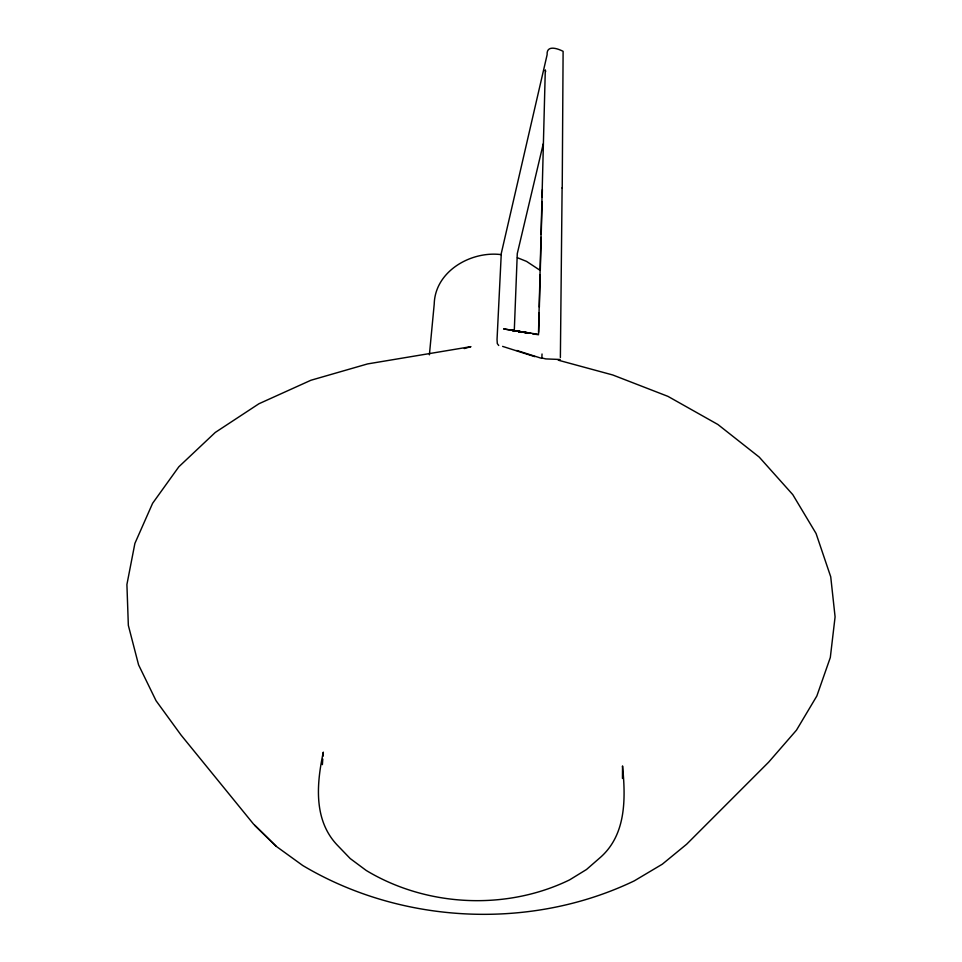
<?xml version="1.0" encoding="UTF-8"?>
<svg xmlns="http://www.w3.org/2000/svg" width="962" height="962" viewBox="0 0 962 962"><rect width="100%" height="100%" fill="white"/><g stroke="black" fill="none" stroke-linecap="round" stroke-linejoin="round"><path stroke-width="1.44" d="M622.462 778.474L622.534 765.932C625.565 797.438 626.659 833.789 600.817 857.022L586.483 869.516L569.564 879.893C506.084 910.773 426.599 906.901 366.209 870.454L350.216 858.561L336.965 844.792C313.251 819.468 316.714 783.236 323.304 752.14L322.991 756.3M562.109 187.806L560.377 357.539M562.229 188.131L563.107 51.335C557.635 48.509 546.404 44.601 547.113 54.75L501.286 253.391L497.041 339.526L497.294 343.566L498.725 345.49M538.528 332.215L545.298 69.913L545.682 71.573M539.189 312.866L538.648 333.441M539.345 307.058L540.175 274.627M540.295 270.154L541.149 237.337M541.221 234.355L542.075 201.527M542.183 197.054L542.376 189.598M542.027 353.992L541.895 357.263M322.378 764.634L322.787 759.078M429.389 354.834L434.223 304.076C434.992 271.296 470.911 250.817 500.998 254.605M543.253 143.831L517.279 253.619L514.261 331.397L511.748 330.231L522.378 332.106L503.619 328.908L528.018 332.816M541.654 358.357L516.822 350.481M560.221 359.487L545.779 358.91L541.798 357.96M464.297 348.557L470.947 346.645L367.556 363.925L310.918 380.255L258.946 403.751L215.26 432.455L178.836 466.786L152.597 503.318L134.896 543.41L126.912 584.511L128.343 625.372L138.576 664.862L156.036 700.697L181.048 735.064L253.607 824.181L276.178 846.295L302.693 865.475C401.455 924.386 530.543 930.651 634.295 880.855L662.313 864.189L686.64 844.227L768.674 762.144L796.488 730.146L816.846 695.983L830.314 657.515L835.088 616.87L830.735 576.827L816.065 533.489L792.784 494.636L759.21 457.082L717.892 424.495L667.941 396.368L612.746 374.976L558.261 360.185M518.758 331.986L521.536 332.371M524.314 332.756L528.475 333.333M532.647 333.91L538.552 334.728M517.231 331.156L530.952 333.237M511.916 330.267L538.479 334.379M502.609 346.392L534.812 356.649M517.412 257.732L526.527 261.387L539.802 270.142M254.846 825.396L276.178 846.295"/></g></svg>
